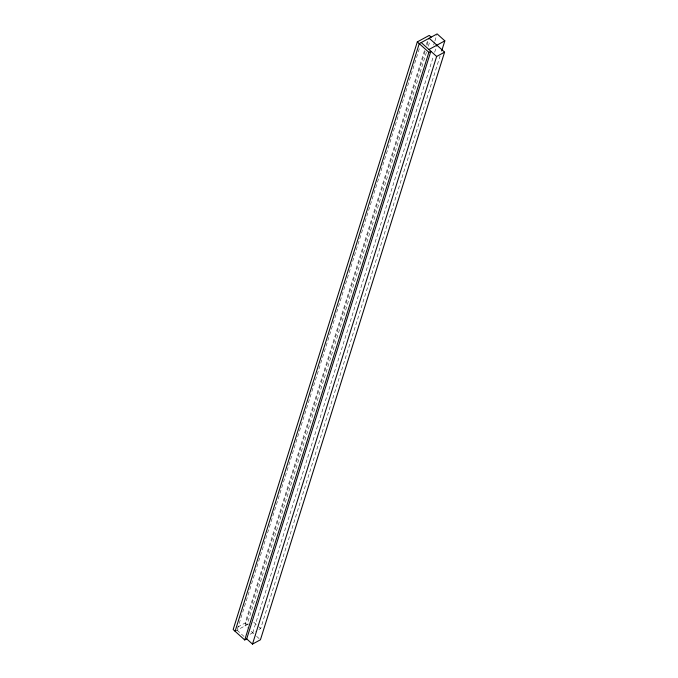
<?xml version="1.0" encoding="UTF-8"?>
<svg xmlns="http://www.w3.org/2000/svg" width="678" height="678" viewBox="0 0 678 678"><rect width="100%" height="100%" fill="white"/><g stroke="black" fill="none" stroke-linecap="round" stroke-linejoin="round"><path stroke-width="0.51" stroke-dasharray="3.39 2.54" d="M237.393 629.167L419.97 46.587M237.749 627.023L245.089 623.031L424.496 50.553M426.394 44.494L427.657 40.451M425.064 51.35L245.029 625.853L247.343 627.938M426.962 45.29L429.182 38.222M426.42 52.291L247.012 624.769L245.089 623.031M428.318 46.231L429.903 41.18M433.649 45.002L434.598 41.977M434.912 40.968L436.81 34.909M252.733 632.811L433.403 56.291M434.666 52.257L436.886 45.189M258.911 629.447L260.683 628.489L440.09 56.003M235.096 631.26L248.563 623.93M250.08 634.252L255.386 631.371M253.75 622.226L258.369 626.396M259.14 627.099L260.683 628.489M251.191 631.421L255.818 635.6M256.581 636.295L260.437 639.778M237.08 630.176L244.012 636.447"/><path stroke-width="1.02" d="M431.166 37.146L429.242 35.409L417.317 41.892L233.164 629.523L244.724 639.964L246.707 638.879L430.861 51.257L428.877 52.333L244.724 639.964M235.096 631.26L419.241 43.638L437.132 33.9L444.836 40.858L441.666 50.96M246.326 638.532L252.487 644.1L436.64 56.477L444.59 52.147L429.182 38.222M444.59 52.147L260.437 639.778L252.487 644.1M428.937 49.511L444.836 40.858M421.233 42.553L436.64 56.477M417.317 41.892L428.877 52.333"/></g></svg>
